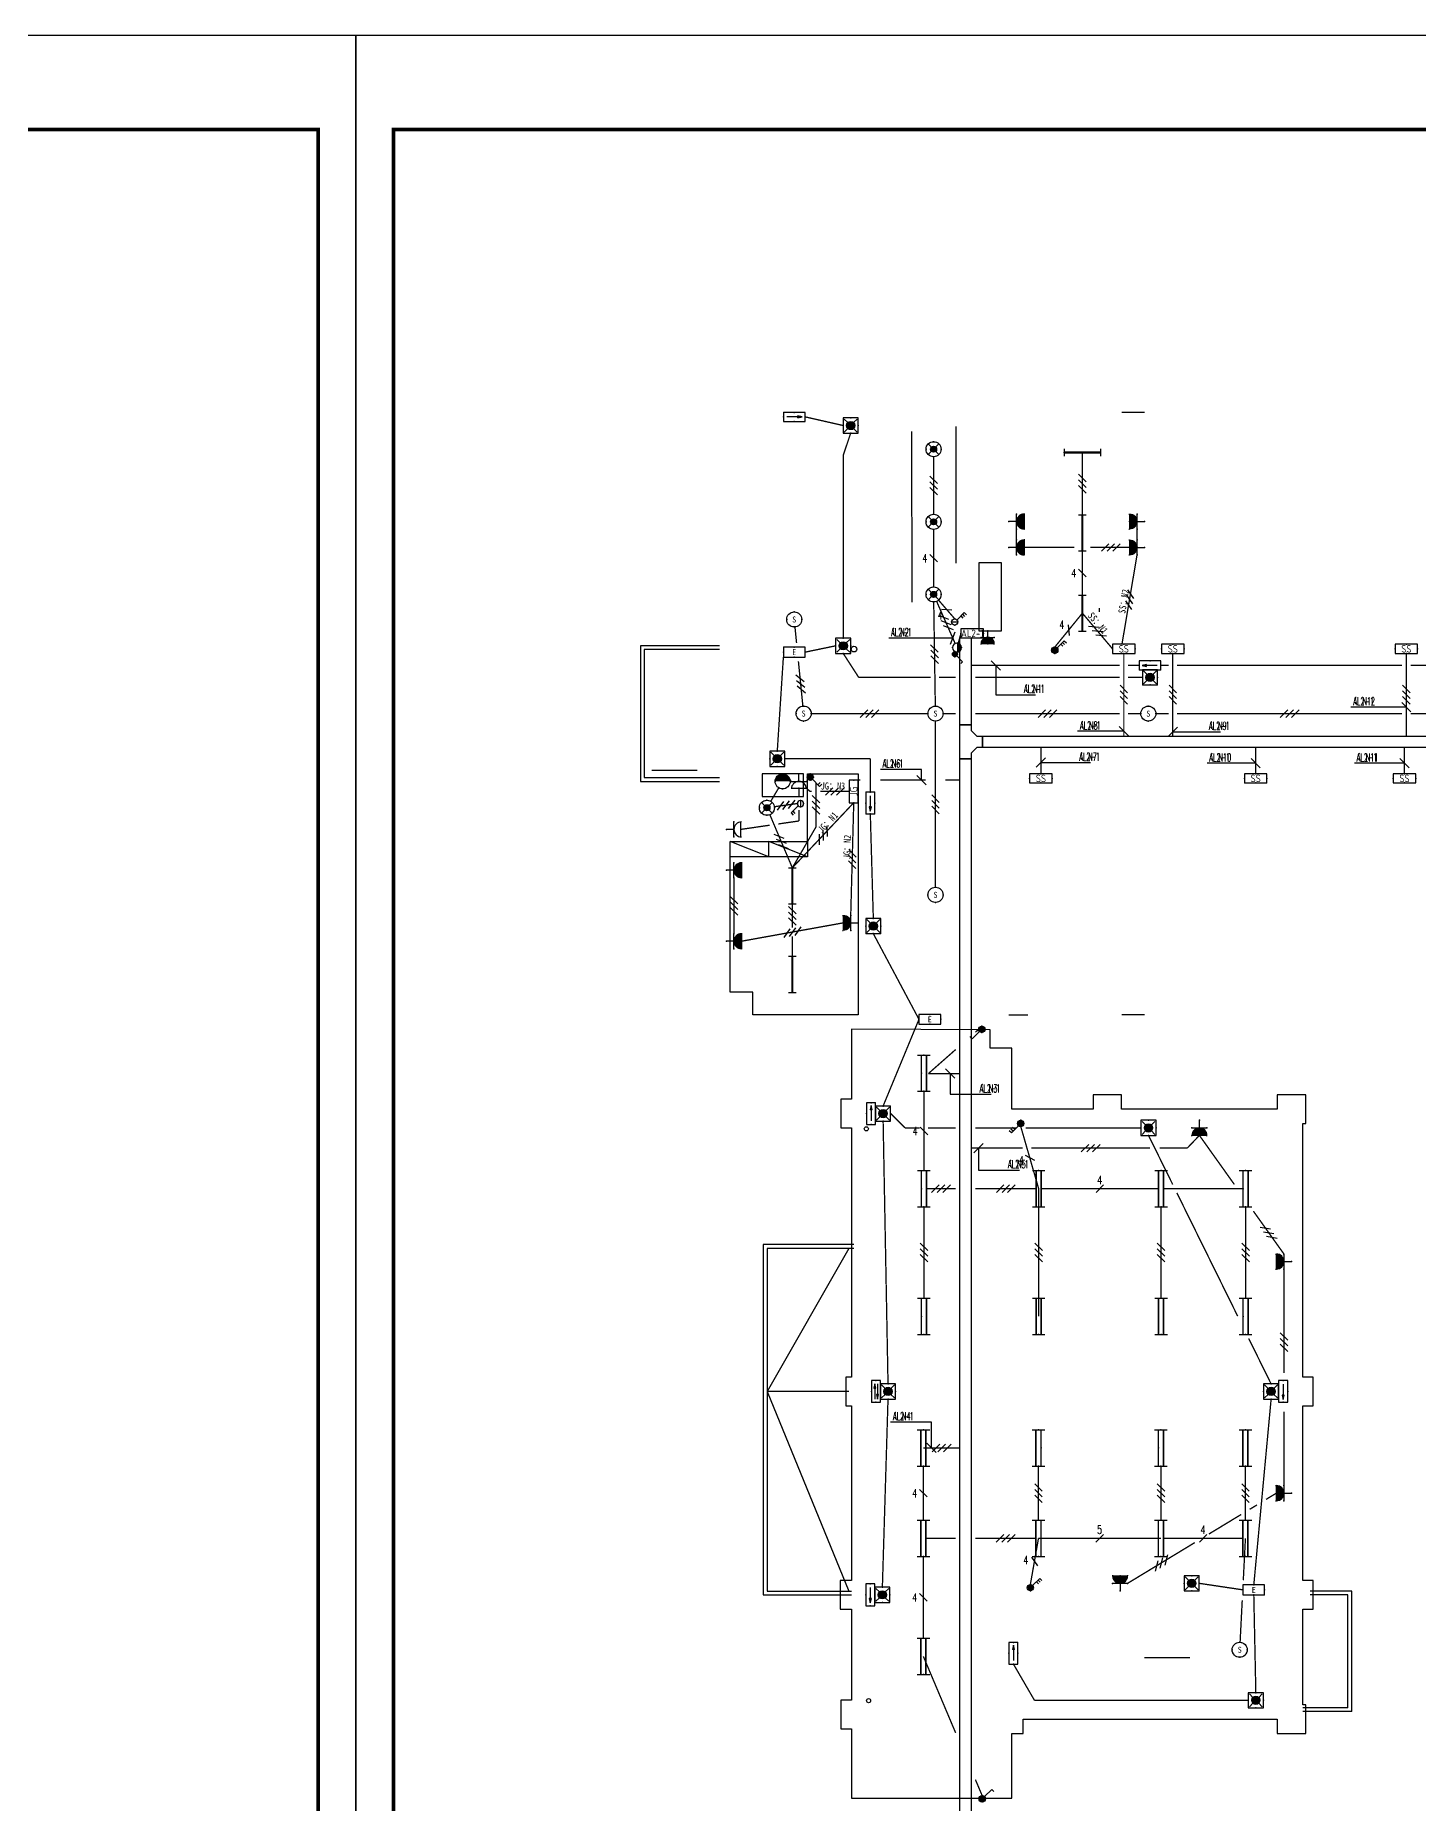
# Model space of a CAD drawing. Extents: x 552102 to 973302, y -80747 to 40012826.
# Drawn here: x 602993 to 639712, y 152367 to 199322 of the extents above; entities that cross this region are included whole.
import ezdxf
from ezdxf.enums import TextEntityAlignment as Align

# ---------------------------------------------------------------- set-up
doc = ezdxf.new("R2010")
doc.units = 0
doc.header["$LTSCALE"] = 1000
doc.header["$MEASUREMENT"] = 0
doc.linetypes.add('DASH', pattern=[0.35, 0.25, -0.1])
for name, color, linetype in [('CABLETRAY', 4, 'Continuous'), ('DIM-应急', 3, 'Continuous'), ('DIM-照明', 3, 'Continuous'), ('EQUIP-插座', 3, 'Continuous'), ('EQUIP-照明', 3, 'Continuous'), ('EQUIP-箱柜', 3, 'Continuous'), ('GROUND', 2, 'Continuous'), ('LVTRY', 6, 'Continuous'), ('PUB_TITLE', 7, 'Continuous'), ('TEL_TEXT', 7, 'Continuous'), ('WIRE-应急', 30, 'DASH'), ('WIRE-照明', 1, 'Continuous')]:
    doc.layers.add(name, color=color, linetype=linetype)
doc.styles.add('-宋体', font='', dxfattribs={"width": 0.8})
doc.styles.add('_TCH_DIM', font='TXT', dxfattribs={"width": 0.8, "height": 2.5, "bigfont": 'TJHZF'})
doc.styles.add('_TEL_DIM', font='simhei.ttf', dxfattribs={"width": 0.8, "height": 3.5})
doc.styles.get("Standard").update_dxf_attribs({"font": 'gbenor.shx', "bigfont": 'gbcbig.shx'})
doc.styles.get('-宋体').set_extended_font_data('SimSun')

# ---------------------------------------------------------------- blocks, each defined once
blk = doc.blocks.new('$equip$00001160')
for p, q in [((-1.2, 0.42), (-1.2, -0.42)), ((-1.2, 0.17), (1.2, 0.17)), ((1.2, 0.42), (1.2, -0.42)), ((-1.2, -0.17), (1.2, -0.17))]:
    blk.add_line(p, q)
at = {"const_width": 0.1}
for points in [[(-1.2, 0.17), (1.2, 0.17)], [(-1.2, -0.17), (1.2, -0.17)]]:
    blk.add_lwpolyline(points, dxfattribs=at)
at = {"layer": 'EQUIP-照明'}
for p in [(-1.2, 0), (0, 0.17), (1.2, 0), (0, -0.17)]:
    blk.add_point(p, dxfattribs=at)
at = {"layer": 'EQUIP-照明', "flags": 9}
blk.add_attdef('A', (0, 0), '', height=0.00002, dxfattribs=at)
blk = doc.blocks.new('$equip$00002701')
for p, q in [((-0.75, 0.6), (-0.75, 0)), ((0.75, 0.6), (-0.75, 0.6)), ((-0.75, 0), (0.75, 0)), ((0.75, 0), (0.75, 0.6))]:
    blk.add_line(p, q)
at = {"const_width": 0.04}
blk.add_lwpolyline([(-0.75, 0.6), (-0.75, 0), (0.75, 0), (0.75, 0.6), (-0.75, 0.6), (-0.75, 0)], dxfattribs=at)
for p in [(-0.75, 0.3), (0, 0.6), (0, 0), (0.75, 0.3)]:
    blk.add_point(p)
at = {"color": 7}
blk.add_attdef('$TEXT$', text='', height=0.5, dxfattribs=at).set_placement((0, 0.3), align=Align.MIDDLE_CENTER)
at = {"color": 7, "style": '_TEL_DIM', "flags": 1}
for tag in ['A', 'REMARK']:
    blk.add_attdef(tag, text='', height=0.00002, dxfattribs=at).set_placement((0, 0), align=Align.MIDDLE_CENTER)
blk = doc.blocks.new('$equip$00001159')
for p, q in [((-1.2, 0.25), (-1.2, -0.25)), ((-1.2, 0), (1.2, 0)), ((1.2, 0.25), (1.2, -0.25))]:
    blk.add_line(p, q)
at = {"const_width": 0.14}
blk.add_lwpolyline([(-1.2, 0), (1.2, 0)], dxfattribs=at)
at = {"layer": 'EQUIP-照明'}
for p in [(-1.2, 0), (0, 0), (1.2, 0)]:
    blk.add_point(p, dxfattribs=at)
at = {"layer": 'EQUIP-照明', "flags": 9}
blk.add_attdef('A', (0, 0), '', height=0.00002, dxfattribs=at)
blk = doc.blocks.new('$equip$00001237')
for p, q in [((-0.5, 1.05), (-0.5, 1)), ((-0.5, 1), (0.5, 1)), ((0.5, 0.5), (-0.5, 0.5)), ((0, 0.5), (0, 0)), ((0.5, 1.05), (0.5, 1))]:
    blk.add_line(p, q)
blk.add_arc((0, 1), 0.5, 180, 0)
for p in [(-0.5, 0.5), (0, 1), (0, 0), (0.5, 0.5)]:
    blk.add_point(p)
for points in [[(0.43, 0.75), (-0.43, 0.75), (0.5, 1), (-0.5, 1)], [(0.25, 0.57), (-0.25, 0.57), (0.43, 0.75), (-0.43, 0.75)], [(0, 0.5), (0, 0.5), (0.25, 0.57), (-0.25, 0.57)]]:
    blk.add_solid(points)
at = {"flags": 9}
blk.add_attdef('A', (0, 0), '', height=0.00002, dxfattribs=at)
blk = doc.blocks.new('$equip$00001964')
for p, q in [((0.15, 0.36), (0.62, 0.83)), ((0.4, 0.61), (0.54, 0.47)), ((0.51, 0.72), (0.65, 0.58)), ((0.62, 0.83), (0.77, 0.69))]:
    blk.add_line(p, q)
blk.add_circle((0, 0.21), 0.208)
for p in [(-0.21, 0.21), (0, 0.42), (0, 0), (0.21, 0.21)]:
    blk.add_point(p)
for points in [[(-0.18, 0.31), (0.18, 0.31), (-0.21, 0.21), (0.21, 0.21)], [(-0.18, 0.1), (0.18, 0.1), (-0.21, 0.21), (0.21, 0.21)], [(-0.1, 0.39), (0.1, 0.39), (-0.18, 0.31), (0.18, 0.31)], [(-0.1, 0.03), (0.1, 0.03), (-0.18, 0.1), (0.18, 0.1)], [(0, 0.42), (0, 0.42), (-0.1, 0.39), (0.1, 0.39)], [(0, 0), (0, 0), (-0.1, 0.03), (0.1, 0.03)]]:
    blk.add_solid(points)
at = {"layer": 'TEL_TEXT', "style": '_TEL_DIM', "flags": 1}
blk.add_attdef('A', text='', height=0.00002, dxfattribs=at).set_placement((0, 0), align=Align.MIDDLE_CENTER)
blk = doc.blocks.new('$TELECSYS$00000097')
for p, q in [((-0.2, 0.4), (-1, -0.4)), ((0.4, 0.4), (-0.4, -0.4)), ((1, 0.4), (0.2, -0.4))]:
    blk.add_line(p, q)
at = {"width": 0.8}
blk.add_attdef('N', text='', height=1, dxfattribs=at).set_placement((-0.02, 1.06), align=Align.MIDDLE)
blk = doc.blocks.new('$TelecSys$00000154')
blk.add_blockref('$TELECSYS$00000097', (0, 0))
at = {"style": '_TEL_DIM', "width": 0.7}
blk.add_attdef('N', text='', height=0.875, dxfattribs=at).set_placement((-0.02, 0.92), align=Align.MIDDLE)
blk = doc.blocks.new('$TELECSYS$00000095')
blk.add_line((0.4, 0.4), (-0.4, -0.4))
at = {"width": 0.8}
blk.add_attdef('N', text='', height=1, dxfattribs=at).set_placement((-0.02, 1.06), align=Align.MIDDLE)
blk = doc.blocks.new('$TelecSys$00000152')
blk.add_blockref('$TELECSYS$00000095', (0, 0))
at = {"style": '_TEL_DIM', "width": 0.7}
blk.add_attdef('N', text='', height=0.875, dxfattribs=at).set_placement((-0.02, 0.92), align=Align.MIDDLE)
blk = doc.blocks.new('$equip$00002828')
for p, q in [((0.35, 0.35), (-0.35, -0.35)), ((-0.35, 0.35), (0.35, -0.35))]:
    blk.add_line(p, q)
at = {"const_width": 0.05}
blk.add_lwpolyline([(0.5, 0, -1), (-0.5, 0, -1), (0.5, 0, 1)], format="xyb", dxfattribs=at)
for radius in [0.5, 0.2]:
    blk.add_circle((0, 0), radius)
for p in [(-0.5, 0), (0, 0.5), (0.5, 0), (0, -0.5)]:
    blk.add_point(p)
for points in [[(-0.17, 0.1), (0.17, 0.1), (-0.2, 0), (0.2, 0)], [(-0.17, -0.1), (0.17, -0.1), (-0.2, 0), (0.2, 0)], [(-0.1, 0.17), (0.1, 0.17), (-0.17, 0.1), (0.17, 0.1)], [(0, 0.2), (0, 0.2), (-0.1, 0.17), (0.1, 0.17)], [(-0.1, -0.17), (0.1, -0.17), (-0.17, -0.1), (0.17, -0.1)], [(0, -0.2), (0, -0.2), (-0.1, -0.17), (0.1, -0.17)]]:
    blk.add_solid(points)
at = {"color": 7, "style": '_TEL_DIM', "flags": 1}
for tag in ['A', 'REMARK']:
    blk.add_attdef(tag, text='', height=0.00002, dxfattribs=at).set_placement((0, 0), align=Align.MIDDLE_CENTER)
blk = doc.blocks.new('$equip$00001210')
for p, q in [((-0.21, 0.21), (0.21, 0.21)), ((0.15, 0.36), (0.62, 0.83)), ((0.51, 0.72), (0.65, 0.58)), ((0.62, 0.83), (0.77, 0.69))]:
    blk.add_line(p, q)
blk.add_circle((0, 0.21), 0.208)
at = {"layer": 'EQUIP-照明'}
for p in [(-0.21, 0.21), (0, 0.42), (0, 0), (0.21, 0.21)]:
    blk.add_point(p, dxfattribs=at)
at = {"layer": 'EQUIP-照明', "flags": 9}
blk.add_attdef('A', (0, 0), '', height=0.00002, dxfattribs=at)
blk = doc.blocks.new('$equip$00002829')
at = {"const_width": 0.04}
blk.add_lwpolyline([(0.5, -0.01, -1.005334), (-0.5, 0, -0.989417), (0.5, 0, 0.846101)], format="xyb", dxfattribs=at)
blk.add_circle((0, 0), 0.5)
for p in [(0, 0.49), (0.5, 0), (-0.5, -0.01), (0, -0.51)]:
    blk.add_point(p)
for points in [[(0.43, -0.25), (-0.43, -0.25), (0.5, 0), (-0.5, 0)], [(0.25, -0.43), (-0.25, -0.43), (0.43, -0.25), (-0.43, -0.25)], [(0, -0.5), (0, -0.5), (0.25, -0.43), (-0.25, -0.43)]]:
    blk.add_solid(points)
at = {"color": 7, "style": '_TEL_DIM', "flags": 1}
for tag in ['A', 'REMARK']:
    blk.add_attdef(tag, text='', height=0.00002, dxfattribs=at).set_placement((0, 0), align=Align.MIDDLE_CENTER)
blk = doc.blocks.new('$equip$00001238')
for p, q in [((0.5, 0.95), (-0.5, 0.95)), ((0.5, 0.5), (-0.5, 0.5)), ((0, 0.5), (0, 0))]:
    blk.add_line(p, q)
blk.add_arc((0, 1), 0.5, 180, 0)
for p in [(-0.5, 0.5), (0, 0.95), (0, 0), (0.5, 0.5)]:
    blk.add_point(p)
at = {"flags": 9}
blk.add_attdef('A', (0, 0), '', height=0.00002, dxfattribs=at)
blk = doc.blocks.new('$equip$00001963')
for p, q in [((0.15, 0.36), (0.62, 0.83)), ((0.51, 0.72), (0.65, 0.58)), ((0.62, 0.83), (0.77, 0.69))]:
    blk.add_line(p, q)
blk.add_circle((0, 0.21), 0.208)
for p in [(-0.21, 0.21), (0, 0.42), (0, 0), (0.21, 0.21)]:
    blk.add_point(p)
for points in [[(-0.18, 0.31), (0.18, 0.31), (-0.21, 0.21), (0.21, 0.21)], [(-0.18, 0.1), (0.18, 0.1), (-0.21, 0.21), (0.21, 0.21)], [(-0.1, 0.39), (0.1, 0.39), (-0.18, 0.31), (0.18, 0.31)], [(-0.1, 0.03), (0.1, 0.03), (-0.18, 0.1), (0.18, 0.1)], [(0, 0.42), (0, 0.42), (-0.1, 0.39), (0.1, 0.39)], [(0, 0), (0, 0), (-0.1, 0.03), (0.1, 0.03)]]:
    blk.add_solid(points)
at = {"layer": 'TEL_TEXT', "style": '_TEL_DIM', "flags": 1}
blk.add_attdef('A', text='', height=0.00002, dxfattribs=at).set_placement((0, 0), align=Align.MIDDLE_CENTER)
blk = doc.blocks.new('$equip$00002837')
at = {"const_width": 0.05}
blk.add_lwpolyline([(0.5, 0, 1), (-0.5, 0, 1), (0.5, 0, -0.854586)], format="xyb", dxfattribs=at)
blk.add_circle((0, 0), 0.5)
for p in [(-0.5, 0), (0, 0.5), (0.5, 0), (0, -0.5)]:
    blk.add_point(p)
at = {"color": 7, "style": '_TEL_DIM'}
blk.add_attdef('$TEXT$', text='', height=0.4, dxfattribs=at).set_placement((0, 0), align=Align.MIDDLE_CENTER)
at = {"color": 7, "style": '_TEL_DIM', "flags": 1}
for tag in ['A', 'REMARK']:
    blk.add_attdef(tag, text='', height=0.00002, dxfattribs=at).set_placement((0, 0), align=Align.MIDDLE_CENTER)
blk = doc.blocks.new('$equip$00001211')
for p, q in [((-0.21, 0.21), (0.21, 0.21)), ((0.15, 0.36), (0.62, 0.83)), ((0.4, 0.61), (0.54, 0.47)), ((0.51, 0.72), (0.65, 0.58)), ((0.62, 0.83), (0.77, 0.69))]:
    blk.add_line(p, q)
blk.add_circle((0, 0.21), 0.208)
at = {"layer": 'EQUIP-照明'}
for p in [(-0.21, 0.21), (0, 0.42), (0, 0), (0.21, 0.21)]:
    blk.add_point(p, dxfattribs=at)
at = {"layer": 'EQUIP-照明', "flags": 9}
blk.add_attdef('A', (0, 0), '', height=0.00002, dxfattribs=at)
blk = doc.blocks.new('$equip$00002534')
for p, q in [((-0.72, 0.66), (-0.72, 0)), ((0.72, 0.66), (-0.72, 0.66)), ((-0.72, 0), (0.72, 0)), ((0.72, 0), (0.72, 0.66))]:
    blk.add_line(p, q)
at = {"const_width": 0.05}
blk.add_lwpolyline([(-0.72, 0.66), (-0.72, 0), (0.72, 0), (0.72, 0.66), (-0.72, 0.66), (-0.72, 0)], dxfattribs=at)
for p in [(-0.72, 0.33), (0, 0.66), (0, 0), (0.72, 0.33)]:
    blk.add_point(p)
at = {"color": 7, "style": '_TEL_DIM'}
blk.add_attdef('$TEXT$', text='', height=0.4, dxfattribs=at).set_placement((0, 0.33), align=Align.MIDDLE_CENTER)
at = {"color": 7, "style": '_TEL_DIM', "flags": 1}
blk.add_attdef('A', text='', height=0.00002, dxfattribs=at).set_placement((0, 0), align=Align.MIDDLE_CENTER)
blk = doc.blocks.new('$equip$00002604')
blk.add_hatch(color=256).paths.add_polyline_path([(0.27, 0.5, 1), (-0.27, 0.5, 1)])
for p, q in [((-0.43, 0.93), (-0.19, 0.69)), ((-0.43, 0.07), (-0.19, 0.31)), ((0.19, 0.69), (0.43, 0.93)), ((0.19, 0.31), (0.43, 0.07))]:
    blk.add_line(p, q)
at = {"const_width": 0.05}
blk.add_lwpolyline([(-0.5, 1), (-0.5, 0), (0.5, 0), (0.5, 1), (-0.5, 1), (-0.5, 0)], dxfattribs=at)
blk.add_lwpolyline([(-0.5, 1), (-0.5, 0), (0.5, 0), (0.5, 1)], close=True)
blk.add_circle((0, 0.5), 0.275)
for p in [(-0.5, 0.5), (0, 1), (0, 0), (0.5, 0.5)]:
    blk.add_point(p)
at = {"color": 7, "style": '_TEL_DIM', "flags": 1}
blk.add_attdef('A', text='', height=0.000025, dxfattribs=at).set_placement((0, 0), align=Align.MIDDLE_CENTER)
blk = doc.blocks.new('$equip$00002540')
blk.add_hatch(color=256).paths.add_polyline_path([(0.24, 0.37), (0.24, 0.23), (0.53, 0.3)])
for p, q in [((-0.72, 0.6), (-0.72, 0)), ((0.72, 0.6), (-0.72, 0.6)), ((-0.72, 0), (0.72, 0)), ((0.24, 0.37), (0.24, 0.23)), ((0.53, 0.3), (0.24, 0.37)), ((0.24, 0.23), (0.53, 0.3)), ((0.72, 0), (0.72, 0.6))]:
    blk.add_line(p, q)
at = {"color": 7}
blk.add_line((-0.48, 0.3), (0.48, 0.3), dxfattribs=at)
at = {"const_width": 0.05}
blk.add_lwpolyline([(-0.72, 0.6), (-0.72, 0), (0.72, 0), (0.72, 0.6), (-0.72, 0.6), (-0.72, 0)], dxfattribs=at)
for p in [(-0.72, 0.3), (0, 0.6), (0, 0), (0.72, 0.3)]:
    blk.add_point(p)
at = {"color": 7, "style": '_TEL_DIM', "flags": 1}
blk.add_attdef('A', text='', height=0.00002, dxfattribs=at).set_placement((0, 0), align=Align.MIDDLE_CENTER)
blk = doc.blocks.new('$equip$00001962')
for p, q in [((0.15, 0.36), (0.63, 0.83)), ((0.63, 0.83), (0.77, 0.69))]:
    blk.add_line(p, q)
blk.add_circle((0, 0.21), 0.208)
for p in [(-0.21, 0.21), (0, 0.42), (0, 0), (0.21, 0.21)]:
    blk.add_point(p)
for points in [[(-0.18, 0.31), (0.18, 0.31), (-0.21, 0.21), (0.21, 0.21)], [(-0.18, 0.1), (0.18, 0.1), (-0.21, 0.21), (0.21, 0.21)], [(-0.1, 0.39), (0.1, 0.39), (-0.18, 0.31), (0.18, 0.31)], [(-0.1, 0.03), (0.1, 0.03), (-0.18, 0.1), (0.18, 0.1)], [(0, 0.42), (0, 0.42), (-0.1, 0.39), (0.1, 0.39)], [(0, 0), (0, 0), (-0.1, 0.03), (0.1, 0.03)]]:
    blk.add_solid(points)
at = {"layer": 'TEL_TEXT', "style": '_TEL_DIM', "flags": 1}
blk.add_attdef('A', text='', height=0.00002, dxfattribs=at).set_placement((0, 0), align=Align.MIDDLE_CENTER)
blk = doc.blocks.new('$equip$00002541')
blk.add_hatch(color=256).paths.add_polyline_path([(-0.24, 0.37), (-0.53, 0.3), (-0.24, 0.23)])
for p, q in [((-0.72, 0.6), (-0.72, 0)), ((0.72, 0.6), (-0.72, 0.6)), ((-0.72, 0), (0.72, 0)), ((-0.24, 0.37), (-0.53, 0.3)), ((-0.53, 0.3), (-0.24, 0.23)), ((-0.24, 0.37), (-0.24, 0.23)), ((0.72, 0), (0.72, 0.6))]:
    blk.add_line(p, q)
at = {"color": 7}
blk.add_line((-0.48, 0.3), (0.48, 0.3), dxfattribs=at)
at = {"const_width": 0.04}
blk.add_lwpolyline([(-0.72, 0.6), (-0.72, 0), (0.72, 0), (0.72, 0.6), (-0.72, 0.6), (-0.72, 0)], dxfattribs=at)
for p in [(-0.72, 0.3), (0, 0.6), (0, 0), (0.72, 0.3)]:
    blk.add_point(p)
at = {"color": 7, "style": '_TEL_DIM', "flags": 1}
blk.add_attdef('A', text='', height=0.00002, dxfattribs=at).set_placement((0, 0), align=Align.MIDDLE_CENTER)
blk = doc.blocks.new('$equip$00002542')
h = blk.add_hatch(color=256)
h.paths.add_polyline_path([(-0.21, 0.29), (-0.5, 0.22), (-0.21, 0.22)])
h.paths.add_polyline_path([(-0.21, 0.22), (-0.5, 0.22), (-0.21, 0.15)])
h.paths.add_polyline_path([(0.21, 0.47), (0.21, 0.33), (0.5, 0.4)])
for p, q in [((-0.72, 0.6), (-0.72, 0)), ((0.72, 0.6), (-0.72, 0.6)), ((-0.72, 0), (0.72, 0)), ((-0.21, 0.29), (-0.5, 0.22)), ((-0.5, 0.22), (-0.21, 0.15)), ((-0.21, 0.15), (-0.21, 0.29)), ((0.21, 0.47), (0.21, 0.33)), ((0.5, 0.4), (0.21, 0.47)), ((0.21, 0.33), (0.5, 0.4)), ((0.72, 0), (0.72, 0.6))]:
    blk.add_line(p, q)
at = {"color": 7}
for p, q in [((-0.51, 0.4), (0.45, 0.4)), ((-0.5, 0.22), (0.51, 0.22))]:
    blk.add_line(p, q, dxfattribs=at)
at = {"const_width": 0.04}
blk.add_lwpolyline([(-0.72, 0.6), (-0.72, 0), (0.72, 0), (0.72, 0.6), (-0.72, 0.6), (-0.72, 0)], dxfattribs=at)
for p in [(-0.72, 0.3), (0, 0.6), (0, 0), (0.72, 0.3)]:
    blk.add_point(p)
at = {"color": 7, "style": '_TEL_DIM', "flags": 1}
blk.add_attdef('A', text='', height=0.00002, dxfattribs=at).set_placement((0, 0), align=Align.MIDDLE_CENTER)

msp = doc.modelspace()

# ---------------------------------------------------------------- linework, layer by layer
for p, q in [((632437, 189311), (631837, 189311)), ((626249, 188799), (626255, 184274)), ((627424, 188936), (627424, 185311)), ((631237, 184011), (631237, 184111)), ((622462, 177512), (621437, 177912)), ((623487, 177512), (621437, 177512)), ((622462, 177512), (622462, 177912)), ((623487, 177512), (622462, 177912)), ((623487, 177912), (623487, 177512)), ((628837, 173312), (629337, 173312)), ((632437, 173312), (631837, 173312)), ((624587, 167112), (622417, 163312)), ((624587, 163312), (622417, 163312)), ((622417, 163312), (624587, 158012)), ((633637, 156242), (632437, 156242))]:
    msp.add_line(p, q)
at = {"color": 2}
for points in [[(621157, 183112), (619057, 183112), (619057, 179512), (621157, 179512)], [(621157, 183012), (619157, 183012), (619157, 179612), (621157, 179612)], [(624717, 167212), (622317, 167212), (622317, 157912), (624657, 157912)], [(624717, 167112), (622417, 167112), (622417, 158012), (624657, 158012)]]:
    msp.add_lwpolyline(points, dxfattribs=at)
for points in [[(624837, 173312), (622037, 173312), (622037, 173912), (621437, 173912), (621437, 177912), (623487, 177912), (623487, 179712), (624837, 179712)], [(624657, 152512), (628737, 152512), (628917, 152512), (628917, 154232), (629217, 154232), (629217, 154612), (635957, 154612), (635957, 154232), (636717, 154232), (636717, 154992), (636637, 154992), (636637, 157532), (636917, 157532), (636917, 158292), (636637, 158292), (636637, 162932), (636917, 162932), (636917, 163692), (636637, 163692), (636637, 170432), (636717, 170432), (636717, 171192), (635957, 171192), (635957, 170812), (631829, 170812), (631829, 171192), (631069, 171192), (631069, 170812), (628917, 170812), (628917, 172432), (628637, 172432), (628337, 172432), (628337, 172912), (624657, 172932), (624657, 171072), (624377, 171072), (624377, 170312), (624657, 170312), (624657, 163692), (624507, 163692), (624507, 162932), (624657, 162932), (624657, 158292), (624357, 158292), (624357, 157532), (624657, 157532), (624657, 155112), (624377, 155112), (624377, 154352), (624657, 154352)]]:
    msp.add_lwpolyline(points, close=True)
at = {"color": 5}
msp.add_circle((624723, 183025), 75, dxfattribs=at)
for centre in [(625051, 170286), (625111, 155101)]:
    msp.add_circle(centre, 55)
at = {"layer": 'CABLETRAY'}
for p, q in [((627535, 181015), (627535, 183322)), ((627535, 183322), (627835, 183322)), ((627835, 183322), (627835, 181015)), ((627835, 181015), (627535, 181015)), ((627535, 180115), (627535, 181015)), ((627535, 181015), (627835, 181015)), ((627835, 181015), (627835, 180865)), ((627835, 180865), (627985, 180715)), ((627985, 180415), (627835, 180265)), ((627985, 180715), (628135, 180715)), ((628135, 180415), (627985, 180415)), ((628135, 180415), (628135, 180715)), ((628135, 180715), (658826, 180715)), ((628135, 180715), (628135, 180415)), ((658826, 180415), (628135, 180415)), ((627835, 180115), (627535, 180115)), ((627535, 145390), (627535, 180115)), ((627535, 180115), (627835, 180115)), ((627835, 180265), (627835, 180115)), ((627835, 180115), (627835, 145390))]:
    msp.add_line(p, q, dxfattribs=at)
at = {"layer": 'DIM-应急'}
msp.add_line((628367, 182716), (628615, 182469), dxfattribs=at)
for points in [[(628491, 182592), (628491, 181814)], [(628491, 181814), (629541, 181814)]]:
    msp.add_lwpolyline(points, dxfattribs=at)
at = {"layer": 'DIM-照明'}
for p, q in [((627283, 183155), (627410, 183481)), ((639510, 181359), (639263, 181607)), ((632010, 180718), (631763, 180966)), ((633310, 180955), (633063, 180707)), ((629810, 180134), (629563, 179886)), ((635510, 179869), (635263, 180117)), ((639460, 179869), (639213, 180117)), ((626390, 179669), (626638, 179421)), ((627151, 171876), (627398, 171629)), ((628151, 169897), (627904, 169649)), ((626660, 161936), (626908, 161689))]:
    msp.add_line(p, q, dxfattribs=at)
for points in [[(626738, 183318), (625648, 183318)], [(627346, 183318), (626738, 183318)], [(639086, 181483), (637915, 181483)], [(639387, 181483), (639086, 181483)], [(631751, 180842), (630661, 180842)], [(631887, 180842), (631751, 180842)], [(633187, 180831), (633362, 180831)], [(633362, 180831), (634452, 180831)], [(629687, 180010), (629914, 180010)], [(629914, 180010), (631005, 180010)], [(635247, 179993), (634097, 179993)], [(635387, 179993), (635247, 179993)], [(639137, 179993), (638007, 179993)], [(639337, 179993), (639137, 179993)], [(626514, 179828), (625424, 179828)], [(626514, 179545), (626514, 179828)], [(627274, 171752), (627274, 171205)], [(627274, 171205), (628364, 171205)], [(628028, 169773), (628028, 169191)], [(628028, 169191), (629118, 169191)], [(626784, 162497), (625694, 162497)], [(626784, 161812), (626784, 162497)]]:
    msp.add_lwpolyline(points, dxfattribs=at)
at = {"layer": 'GROUND'}
for p, q in [((619357, 179812), (620557, 179812)), ((637937, 158012), (636837, 158012)), ((637537, 157912), (636837, 157912)), ((637837, 157912), (637537, 157912)), ((637837, 154912), (637837, 157912)), ((637937, 154812), (637937, 158012)), ((637837, 154912), (636637, 154912)), ((637937, 154812), (636637, 154812))]:
    msp.add_line(p, q, dxfattribs=at)
at = {"layer": 'LVTRY'}
for points in [[(628637, 183512), (628637, 185312), (628037, 185312), (628037, 183512)], [(623387, 179712), (622287, 179712), (622287, 179112), (623387, 179112)]]:
    msp.add_lwpolyline(points, close=True, dxfattribs=at)
at = {"layer": 'PUB_TITLE', "color": 1}
for points in [[(552102, 115222), (611502, 115222), (611502, 199322), (552102, 199322)], [(611502, 115222), (670902, 115222), (670902, 199322), (611502, 199322)]]:
    msp.add_lwpolyline(points, close=True, dxfattribs=at)
at = {"layer": 'PUB_TITLE', "color": 1, "const_width": 100}
for points in [[(553102, 116222), (610502, 116222), (610502, 196822), (553102, 196822)], [(612502, 116222), (669902, 116222), (669902, 196822), (612502, 196822)]]:
    msp.add_lwpolyline(points, close=True, dxfattribs=at)
at = {"layer": 'WIRE-应急', "linetype": 'DASH', "const_width": 35}
for points in [[(624437, 188962), (623425, 189192)], [(624437, 188169), (624637, 188762)], [(624437, 183312), (624437, 188169)], [(623425, 182944), (624237, 183112)], [(622687, 180312), (622849, 182812)], [(624850, 182272), (624437, 182912)], [(626759, 182272), (624850, 182272)], [(627422, 182272), (626984, 182272)], [(627835, 182592), (631774, 182592)], [(631774, 182272), (627947, 182272)], [(631999, 182592), (632294, 182592)], [(632382, 182272), (631999, 182272)], [(633074, 182592), (632870, 182592)], [(639274, 182592), (633299, 182592)], [(640674, 182592), (639499, 182592)], [(625157, 180112), (622887, 180112)], [(625157, 179225), (625157, 180112)], [(625237, 175869), (625157, 178649)], [(626449, 173194), (625237, 175469)], [(625497, 170892), (626449, 173194)], [(625627, 163512), (625497, 170492)], [(626076, 170312), (625697, 170692)], [(626076, 170312), (626467, 170312)], [(626692, 170312), (627422, 170312)], [(627947, 170312), (629043, 170312)], [(629278, 170312), (632342, 170312)], [(633184, 168810), (632542, 170112)], [(634909, 165313), (633295, 168585)], [(635797, 163512), (635202, 164719)], [(625477, 158112), (625627, 163112)], [(635337, 158176), (635797, 163112)], [(635049, 158044), (633891, 158217)], [(635391, 155312), (635337, 157912)], [(629514, 155112), (628957, 156072)], [(629514, 155112), (635191, 155112)]]:
    msp.add_lwpolyline(points, dxfattribs=at)
at = {"layer": 'WIRE-照明', "linetype": 'Continuous', "const_width": 35}
for points in [[(626837, 186605), (626837, 188133)], [(630787, 186592), (630787, 188246)], [(626837, 184677), (626837, 186205)], [(629037, 185924), (629037, 186212)], [(632237, 185924), (632237, 186212)], [(630574, 185724), (629237, 185724)], [(630787, 184459), (630787, 185632)], [(632087, 185724), (630999, 185724)], [(631837, 183152), (632237, 185524)], [(626883, 181512), (626840, 184277)], [(627409, 183175), (626917, 184293)], [(627399, 183829), (626968, 184326)], [(623199, 183189), (623157, 183613)], [(630055, 183079), (630787, 183979)], [(631587, 183032), (630787, 183979)], [(627490, 183180), (627563, 183442)], [(623367, 181512), (623248, 182700)], [(631887, 180715), (631887, 182912)], [(633187, 180715), (633187, 182912)], [(639387, 180715), (639387, 182912)], [(626687, 181312), (623587, 181312)], [(627422, 181312), (627087, 181312)], [(631774, 181312), (627947, 181312)], [(632337, 181312), (631999, 181312)], [(632737, 181312), (633074, 181312)], [(633299, 181312), (639274, 181312)], [(639499, 181312), (639937, 181312)], [(626887, 176699), (626887, 181112)], [(629687, 179712), (629687, 180415)], [(635387, 179712), (635387, 180415)], [(639337, 179712), (639337, 180415)], [(623716, 178305), (623716, 179475)], [(624837, 179545), (624894, 179545)], [(625419, 179545), (626624, 179545)], [(627149, 179545), (627535, 179545)], [(622514, 178984), (622727, 179341)], [(622610, 178840), (623220, 178923)], [(623087, 177217), (624717, 178945)], [(623262, 179112), (623262, 179332)], [(623556, 179245), (623461, 179332)], [(623604, 179245), (623556, 179245)], [(624597, 179245), (623829, 179245)], [(624637, 175955), (624717, 178945)], [(623087, 177217), (622490, 178628)], [(622716, 178382), (623262, 178461)], [(623262, 178461), (623262, 178756)], [(621717, 178237), (622486, 178349)], [(623087, 177217), (623716, 178305)], [(621537, 175468), (621537, 176952)], [(623087, 175625), (623087, 176257)], [(621737, 175268), (624437, 175755)], [(623087, 174867), (623087, 175397)], [(627947, 172852), (628034, 172929)], [(626697, 171752), (627422, 172391)], [(626697, 171752), (627535, 171752)], [(626580, 169177), (626580, 171283)], [(629626, 168697), (629151, 170346)], [(633569, 169773), (633893, 170112)], [(634820, 168810), (633893, 170112)], [(627835, 169773), (629199, 169773)], [(629433, 169773), (632584, 169773)], [(632835, 169773), (633569, 169773)], [(626646, 168697), (627422, 168697)], [(627947, 168697), (629559, 168697)], [(629626, 165307), (629626, 168697)], [(629692, 168697), (632809, 168697)], [(632942, 168697), (635053, 168697)], [(626580, 165787), (626580, 168217)], [(632876, 165787), (632876, 168217)], [(635120, 165787), (635120, 168217)], [(636137, 166962), (635326, 168100)], [(636137, 163806), (636137, 166562)], [(636137, 160812), (636137, 162774)], [(626565, 161812), (627535, 161812)], [(626565, 159892), (626565, 161332)], [(629621, 159892), (629621, 161332)], [(632871, 159892), (632871, 161332)], [(635115, 159892), (635115, 161332)], [(635661, 160445), (635937, 160612)], [(635227, 160182), (635422, 160300)], [(634143, 159525), (635002, 160046)], [(626631, 159412), (627422, 159412)], [(627947, 159412), (629554, 159412)], [(629405, 158184), (629621, 159412)], [(629621, 159412), (632871, 159412)], [(631987, 158217), (633772, 159300)], [(632937, 159412), (635048, 159412)], [(635058, 158301), (635115, 159412)], [(626565, 156757), (626565, 158932)], [(634973, 156652), (635030, 157766)], [(627422, 154247), (626565, 156277)], [(628127, 152579), (627947, 153004)]]:
    msp.add_lwpolyline(points, dxfattribs=at)

# ---------------------------------------------------------------- block references
at = {"layer": 'DIM-照明', "yscale": 250, "zscale": 250}
for p, xscale, rotation in [((626837, 187369), 250, 90.00000250447292), ((630787, 187419), 250, 90.00000323158325), ((631543, 185724), 250, 179.9999999999187), ((632037, 184338), 250.0000000000001, 80.42709763473056), ((627163, 183734), 250, 113.7362537992443), ((631187, 183506), 250, 130.2001646934412), ((626862, 182894), 250, 90.90528626421889), ((623308, 182106), 250, 95.72228442323573), ((631887, 181814), 250, 90), ((633187, 181814), 250, 90), ((639387, 181814), 250, 90), ((625137, 181312), 250, 179.9969129426499), ((629861, 181312), 250, 179.9999982331465), ((636287, 181312), 250, 0.000349357623985), ((622915, 178882), 250, 7.826190544783294), ((623716, 178890), 250, 90), ((624213, 179245), 250, 180.0000000003104), ((626887, 178905), 250, 90), ((622788, 177923), 250, 112.9380450854787), ((623902, 178081), 250, 46.66953325717106), ((624677, 177450), 250, 88.46758601536993), ((621537, 176210), 250, 90.00000001882185), ((623087, 175941), 250, 90.00000115506869), ((623087, 175511), 250, 10.23040818826267), ((631008, 169773), 250, 359.9999999999989), ((627034, 168697), 250, 5.238383430852131e-06), ((628753, 168697), 250, 5.238195942413804e-06), ((635731, 167531), 250, 125.4661639323392), ((626580, 167002), 250, 90.0000034939034), ((629626, 167002), 250, 90.00000250447944), ((632876, 167002), 250, 90.0000034939034), ((635120, 167002), 250, 90.0000034939034), ((636137, 164620), 250, 90.0000000000174), ((627050, 161812), 250, 4.430600545582505e-08), ((629621, 160612), 250, 90.0000011387402), ((632871, 160612), 250, 90.0000011387402), ((635115, 160612), 250, 90.0000011387402), ((628750, 159412), 250, 5.237486817663604e-06), ((632880, 158758), 250, 31.23495488074496)]:
    msp.add_blockref('$TelecSys$00000154', p, dxfattribs=dict(at, xscale=xscale, rotation=rotation))
at = {"layer": 'DIM-照明'}
ref = msp.add_blockref('$TelecSys$00000152', (626837, 185441), dxfattribs=dict(at, xscale=250, yscale=250, zscale=250, rotation=90.00000250447292))
ref.add_attrib('N', '4', dxfattribs={"layer": '0', "color": 7, "height": 219, "style": '_TCH_DIM', "width": 0.7}).set_placement((626606, 185437), align=Align.MIDDLE)
ref = msp.add_blockref('$TelecSys$00000152', (630787, 185046), dxfattribs=dict(at, xscale=250.0000000000001, yscale=250, zscale=250, rotation=90.00000455359698))
ref.add_attrib('N', '4', dxfattribs={"layer": '0', "color": 7, "height": 219, "style": '_TCH_DIM', "width": 0.7}).set_placement((630556, 185042), align=Align.MIDDLE)
ref = msp.add_blockref('$TelecSys$00000152', (627184, 184077), dxfattribs=dict(at, xscale=250, yscale=250, zscale=250, rotation=130.9975547662728))
ref.add_attrib('N', '4', dxfattribs={"layer": '0', "color": 7, "height": 219, "style": '_TCH_DIM', "width": 0.7}).set_placement((627012, 183923), align=Align.MIDDLE)
ref = msp.add_blockref('$TelecSys$00000152', (630421, 183529), dxfattribs=dict(at, xscale=250, yscale=250, zscale=250, rotation=50.89582891109355))
ref.add_attrib('N', '4', dxfattribs={"layer": '0', "color": 7, "height": 219, "style": '_TCH_DIM', "width": 0.7}).set_placement((630239, 183672), align=Align.MIDDLE)
ref = msp.add_blockref('$TelecSys$00000152', (626580, 170230), dxfattribs=dict(at, xscale=250, yscale=250, zscale=250, rotation=90))
ref.add_attrib('N', '4', dxfattribs={"layer": '0', "color": 7, "height": 219, "style": '_TCH_DIM', "width": 0.7}).set_placement((626349, 170226), align=Align.MIDDLE)
ref = msp.add_blockref('$TelecSys$00000152', (629388, 169522), dxfattribs=dict(at, xscale=250, yscale=250, zscale=250, rotation=106.0622991935722))
ref.add_attrib('N', '4', dxfattribs={"layer": '0', "color": 7, "height": 219, "style": '_TCH_DIM', "width": 0.7}).set_placement((629167, 169454), align=Align.MIDDLE)
ref = msp.add_blockref('$TelecSys$00000152', (631251, 168697), dxfattribs=dict(at, xscale=250, yscale=250, zscale=250, rotation=6.079385594652243e-06))
ref.add_attrib('N', '4', dxfattribs={"layer": '0', "color": 7, "height": 219, "style": '_TCH_DIM', "width": 0.7}).set_placement((631247, 168928), align=Align.MIDDLE)
ref = msp.add_blockref('$TelecSys$00000152', (626565, 160612), dxfattribs=dict(at, xscale=250, yscale=250, zscale=250, rotation=90.0000011387402))
ref.add_attrib('N', '4', dxfattribs={"layer": '0', "color": 7, "height": 219, "style": '_TCH_DIM', "width": 0.7}).set_placement((626334, 160609), align=Align.MIDDLE)
ref = msp.add_blockref('$TelecSys$00000152', (631246, 159412), dxfattribs=dict(at, xscale=250, yscale=250, zscale=250, rotation=5.792612896487423e-06))
ref.add_attrib('N', '5', dxfattribs={"layer": '0', "color": 7, "height": 219, "style": '_TCH_DIM', "width": 0.7}).set_placement((631242, 159643), align=Align.MIDDLE)
ref = msp.add_blockref('$TelecSys$00000152', (633993, 159412), dxfattribs=dict(at, xscale=250, yscale=250, zscale=250, rotation=1.065073599834747e-05))
ref.add_attrib('N', '4', dxfattribs={"layer": '0', "color": 7, "height": 219, "style": '_TCH_DIM', "width": 0.7}).set_placement((633989, 159643), align=Align.MIDDLE)
ref = msp.add_blockref('$TelecSys$00000152', (629513, 158798), dxfattribs=dict(at, xscale=250, yscale=250, zscale=250, rotation=80.06484658718934))
ref.add_attrib('N', '4', dxfattribs={"layer": '0', "color": 7, "height": 219, "style": '_TCH_DIM', "width": 0.7}).set_placement((629285, 158834), align=Align.MIDDLE)
ref = msp.add_blockref('$TelecSys$00000152', (626565, 157845), dxfattribs=dict(at, xscale=250, yscale=250, zscale=250, rotation=90))
ref.add_attrib('N', '4', dxfattribs={"layer": '0', "color": 7, "height": 219, "style": '_TCH_DIM', "width": 0.7}).set_placement((626334, 157841), align=Align.MIDDLE)
at = {"layer": 'EQUIP-插座'}
for name, p, xscale, yscale, zscale, rotation in [('$equip$00001237', (628837, 186412), 400, 400, 400, 270.000000051368), ('$equip$00001237', (632437, 186412), -400, 400, 400, 89.99999994863204), ('$equip$00001237', (628837, 185724), 400, 400, 400, 270.000000051368), ('$equip$00001237', (632437, 185724), -400, 400, 400, 89.99999994863204), ('$equip$00001237', (628273, 183512), 350, 350, 350, 179.9999999525172), ('$equip$00001238', (623262, 179712), 400, 400, 400, 179.9999999907881), ('$equip$00001238', (621337, 178237), 400, 400, 400, 269.9999999329189), ('$equip$00001237', (621337, 177152), 400, 400, 400, 270.0000000187899), ('$equip$00001237', (624837, 175755), -400, 400, 400, 90.00000001961479), ('$equip$00001237', (621337, 175268), 400, 400, 400, 270.0000000187899), ('$equip$00001237', (633893, 170512), 400, 400, 400, 179.9999999460976), ('$equip$00001237', (636337, 166762), 400, 400, 400, 90), ('$equip$00001237', (636337, 160612), 400, 400, 400, 90.00000000000144), ('$equip$00001237', (631787, 158017), 400, 400, 400, 359.9999999047396)]:
    msp.add_blockref(name, p, dxfattribs=dict(at, xscale=xscale, yscale=yscale, zscale=zscale, rotation=rotation))
at = {"layer": 'EQUIP-照明'}
for name, p, xscale, yscale, zscale, rotation in [('$equip$00002541', (623137, 189312), 400, 400, 400, 179.9999999494955), ('$equip$00001159', (630787, 186112), 400, 400, 400, 90), ('$equip$00001159', (630787, 183979), 400, 400, 400, 90), ('$equip$00001211', (627399, 183662), 400.0000000000001, 400, 400, 5.613886281534598e-07), ('$equip$00002829', (627457, 183065), -240, 240, 240, 90), ('$equip$00001962', (627337, 182890), 320, 320, 320, 270), ('$equip$00002540', (632582, 182712), 400, 400, 400, 179.9999999531626), ('$equip$00002604', (632582, 182472), 400, 400, 400, 179.9999999531645), ('$equip$00002829', (622830, 179512), 400, 400, 400, 179.9999999907881), ('$equip$00001963', (623562, 179712), -400, 400, 400, 180), ('$equip$00001210', (623387, 178923), -400, 400, 400, 89.99999998475876), ('$equip$00002540', (625037, 178937), 400, 400, 400, 270.0000000195991), ('$equip$00001159', (623087, 176737), 400, 400, 400, 90), ('$equip$00002604', (625037, 175669), 400, 400, 400, 270.0000000195991), ('$equip$00001159', (623087, 174387), 400, 400, 400, 90), ('$equip$00001962', (628117, 173012), 400, 400, 400, 179.9999999637414), ('$equip$00001160', (626580, 171763), 400, 400, 400, 90), ('$equip$00002541', (625057, 170692), 400, 400, 400, 269.9999998986477), ('$equip$00002604', (625297, 170692), 400, 400, 400, 269.9999998986398), ('$equip$00001964', (629151, 170512), 400, 400, 400, 179.9999999542214), ('$equip$00002604', (632342, 170312), 400, 400, 400, 269.9999999033066), ('$equip$00001160', (626580, 168697), 400, 400, 400, 90), ('$equip$00001160', (629626, 168697), 400, 400, 400, 90), ('$equip$00001160', (632876, 168697), 400, 400, 400, 90), ('$equip$00001160', (635120, 168697), 400, 400, 400, 90), ('$equip$00001160', (626580, 165307), 400, 400, 400, 90), ('$equip$00001160', (629626, 165307), 400, 400, 400, 90), ('$equip$00001160', (632876, 165307), 400, 400, 400, 90), ('$equip$00001160', (635120, 165307), 400, 400, 400, 90), ('$equip$00002542', (625187, 163312), 400, 400, 400, 269.9999998986477), ('$equip$00002604', (625427, 163312), 400, 400, 400, 269.9999998986398), ('$equip$00002604', (635597, 163312), 400, 400, 400, 269.9999999033066), ('$equip$00002540', (635997, 163312), 400, 400, 400, 269.9999999033168), ('$equip$00001160', (626565, 161812), 400, 400, 400, 90), ('$equip$00001160', (629621, 161812), 400, 400, 400, 90), ('$equip$00001160', (632871, 161812), 400, 400, 400, 90), ('$equip$00001160', (635115, 161812), 400, 400, 400, 90), ('$equip$00001160', (626565, 159412), 400, 400, 400, 90), ('$equip$00001160', (629621, 159412), 400, 400, 400, 90), ('$equip$00001160', (632871, 159412), 400, 400, 400, 90), ('$equip$00001160', (635115, 159412), 400, 400, 400, 90), ('$equip$00001964', (629405, 158017), 400, 400, 400, 359.9999999047396), ('$equip$00002604', (633491, 158217), 400, 400, 400, 269.9999999033066), ('$equip$00002540', (625037, 157912), 400, 400, 400, 269.9999999033168), ('$equip$00002604', (625277, 157912), 400, 400, 400, 269.9999999033066), ('$equip$00001160', (626565, 156277), 400, 400, 400, 90), ('$equip$00002541', (628837, 156360), 400, 400, 400, 269.9999998992943), ('$equip$00002604', (635191, 155112), 400, 400, 400, 269.9999999804008), ('$equip$00001962', (628127, 152412), 400, 400, 400, 3.625828251589325e-08)]:
    msp.add_blockref(name, p, dxfattribs=dict(at, xscale=xscale, yscale=yscale, zscale=zscale, rotation=rotation))
at = {"layer": 'EQUIP-照明', "xscale": 400, "yscale": 400, "zscale": 400}
for name, p in [('$equip$00002604', (624637, 188762)), ('$equip$00002828', (626837, 188333)), ('$equip$00001159', (630787, 188246)), ('$equip$00002828', (626837, 186405)), ('$equip$00002828', (626837, 184477)), ('$equip$00002604', (624437, 182912)), ('$equip$00001964', (630055, 182912)), ('$equip$00002604', (622687, 179912)), ('$equip$00002828', (622412, 178812))]:
    msp.add_blockref(name, p, dxfattribs=at)
for name, p, values in [('$equip$00002837', (623137, 183812), {'$TEXT$': 'S'}), ('$equip$00002534', (623137, 182812), {'$TEXT$': 'E'}), ('$equip$00002837', (623387, 181313), {'$TEXT$': 'S'}), ('$equip$00002837', (626887, 181312), {'$TEXT$': 'S'}), ('$equip$00002837', (632537, 181312), {'$TEXT$': 'S'}), ('$equip$00002837', (626887, 176499), {'$TEXT$': 'S'}), ('$equip$00002534', (626737, 173062), {'$TEXT$': 'E'}), ('$equip$00002837', (634963, 156453), {'$TEXT$': 'S'})]:
    msp.add_blockref(name, p, dxfattribs=at).add_auto_attribs(values)
at = {"layer": 'EQUIP-照明', "xscale": 400, "yscale": 400, "zscale": 400, "rotation": 359.9999999047396}
msp.add_blockref('$equip$00002534', (635337, 157912), dxfattribs=at).add_auto_attribs({'$TEXT$': 'E'})
at = {"layer": 'EQUIP-箱柜'}
ref = msp.add_blockref('$equip$00002701', (627863, 183562), dxfattribs=dict(at, xscale=400.0000000000001, yscale=400, zscale=400, rotation=180.0000005613885))
ref.add_attrib('$TEXT$', 'AL2-1', dxfattribs={"layer": '0', "color": 7, "height": 200}).set_placement((627863, 183442), align=Align.MIDDLE_CENTER)
at = {"layer": 'EQUIP-箱柜', "xscale": 400, "yscale": 400, "zscale": 400}
for p in [(631887, 182912), (633187, 182912), (639387, 182912), (629687, 179472), (635387, 179472), (639337, 179472)]:
    msp.add_blockref('$equip$00002701', p, dxfattribs=at).add_auto_attribs({'$TEXT$': 'SS'})
at = {"layer": 'EQUIP-箱柜', "xscale": 400, "yscale": 400, "zscale": 400, "rotation": 90}
msp.add_blockref('$equip$00002701', (624837, 179245), dxfattribs=at).add_auto_attribs({'$TEXT$': 'JG'})

# ---------------------------------------------------------------- texts
at = {"layer": 'DIM-应急', "color": 7, "style": '_TCH_DIM'}
for s, height, width, p in [('AL2-1', 212.5, 0.564706, (629239, 181864)), ('：', 250, 0.8, (629239, 181864)), ('N1', 212.5, 0.564706, (629479, 181864))]:
    msp.add_text(s, height=height, dxfattribs=dict(at, width=width)).set_placement(p)
at = {"layer": 'DIM-照明', "color": 7, "style": '-宋体', "width": 0.8}
for s, height, rotation, p in [('N2', 189.9, 80.4271, (631993, 184383)), ('SS', 189.9, 80.4271, (631922, 183957)), ('：', 190, 80.4271, (631958, 184170)), ('SS', 189.9, 310.2002, (630917, 183903)), ('：', 190, 310.2002, (631056, 183738)), ('N1', 189.9, 310.2002, (631195, 183573)), ('：', 190, 46.6695, (624020, 178279)), ('N1', 189.9, 46.6695, (624168, 178437)), ('JG', 189.9, 46.6695, (623872, 178122)), ('N2', 189.9, 88.4676, (624638, 177876)), ('JG', 189.9, 88.4676, (624626, 177444)), ('：', 190, 88.4676, (624632, 177660))]:
    msp.add_text(s, height=height, rotation=rotation, dxfattribs=at).set_placement(p)
at = {"layer": 'DIM-照明', "color": 7}
for s, height, style, width, p in [('AL2-1', 212.5, '_TCH_DIM', 0.564706, (625710, 183368)), ('：', 250, '_TCH_DIM', 0.8, (625710, 183368)), ('N2', 212.5, '_TCH_DIM', 0.564706, (625950, 183368)), ('AL2-1', 212.5, '_TCH_DIM', 0.564706, (637978, 181533)), ('：', 250, '_TCH_DIM', 0.8, (637978, 181533)), ('N12', 212.5, '_TCH_DIM', 0.564706, (638218, 181533)), ('AL2-1', 212.5, '_TCH_DIM', 0.564706, (630723, 180892)), ('：', 250, '_TCH_DIM', 0.8, (630723, 180892)), ('N8', 212.5, '_TCH_DIM', 0.564706, (630963, 180892)), ('AL2-1', 212.5, '_TCH_DIM', 0.564706, (634149, 180881)), ('：', 250, '_TCH_DIM', 0.8, (634149, 180881)), ('N9', 212.5, '_TCH_DIM', 0.564706, (634389, 180881)), ('AL2-1', 212.5, '_TCH_DIM', 0.564706, (625486, 179878)), ('：', 250, '_TCH_DIM', 0.8, (625486, 179878)), ('N6', 212.5, '_TCH_DIM', 0.564706, (625726, 179878)), ('AL2-1', 212.5, '_TCH_DIM', 0.564706, (630702, 180060)), ('：', 250, '_TCH_DIM', 0.8, (630702, 180060)), ('N7', 212.5, '_TCH_DIM', 0.564706, (630942, 180060)), ('AL2-1', 212.5, '_TCH_DIM', 0.564706, (634160, 180043)), ('：', 250, '_TCH_DIM', 0.8, (634160, 180043)), ('N10', 212.5, '_TCH_DIM', 0.564706, (634400, 180043)), ('AL2-1', 212.5, '_TCH_DIM', 0.564706, (638069, 180043)), ('：', 250, '_TCH_DIM', 0.8, (638069, 180043)), ('N11', 212.5, '_TCH_DIM', 0.564706, (638309, 180043)), ('JG', 189.9, '-宋体', 0.8, (623841, 179295)), ('：', 190, '-宋体', 0.8, (624057, 179295)), ('N3', 189.9, '-宋体', 0.8, (624273, 179295)), ('AL2-1', 212.5, '_TCH_DIM', 0.564706, (628062, 171255)), ('：', 250, '_TCH_DIM', 0.8, (628062, 171255)), ('N3', 212.5, '_TCH_DIM', 0.564706, (628302, 171255)), ('AL2-1', 212.5, '_TCH_DIM', 0.564706, (628815, 169241)), ('：', 250, '_TCH_DIM', 0.8, (628815, 169241)), ('N5', 212.5, '_TCH_DIM', 0.564706, (629055, 169241)), ('AL2-1', 212.5, '_TCH_DIM', 0.564706, (625756, 162547)), ('：', 250, '_TCH_DIM', 0.8, (625756, 162547)), ('N4', 212.5, '_TCH_DIM', 0.564706, (625996, 162547))]:
    msp.add_text(s, height=height, dxfattribs=dict(at, style=style, width=width)).set_placement(p)

doc.saveas('drawing.dxf')
